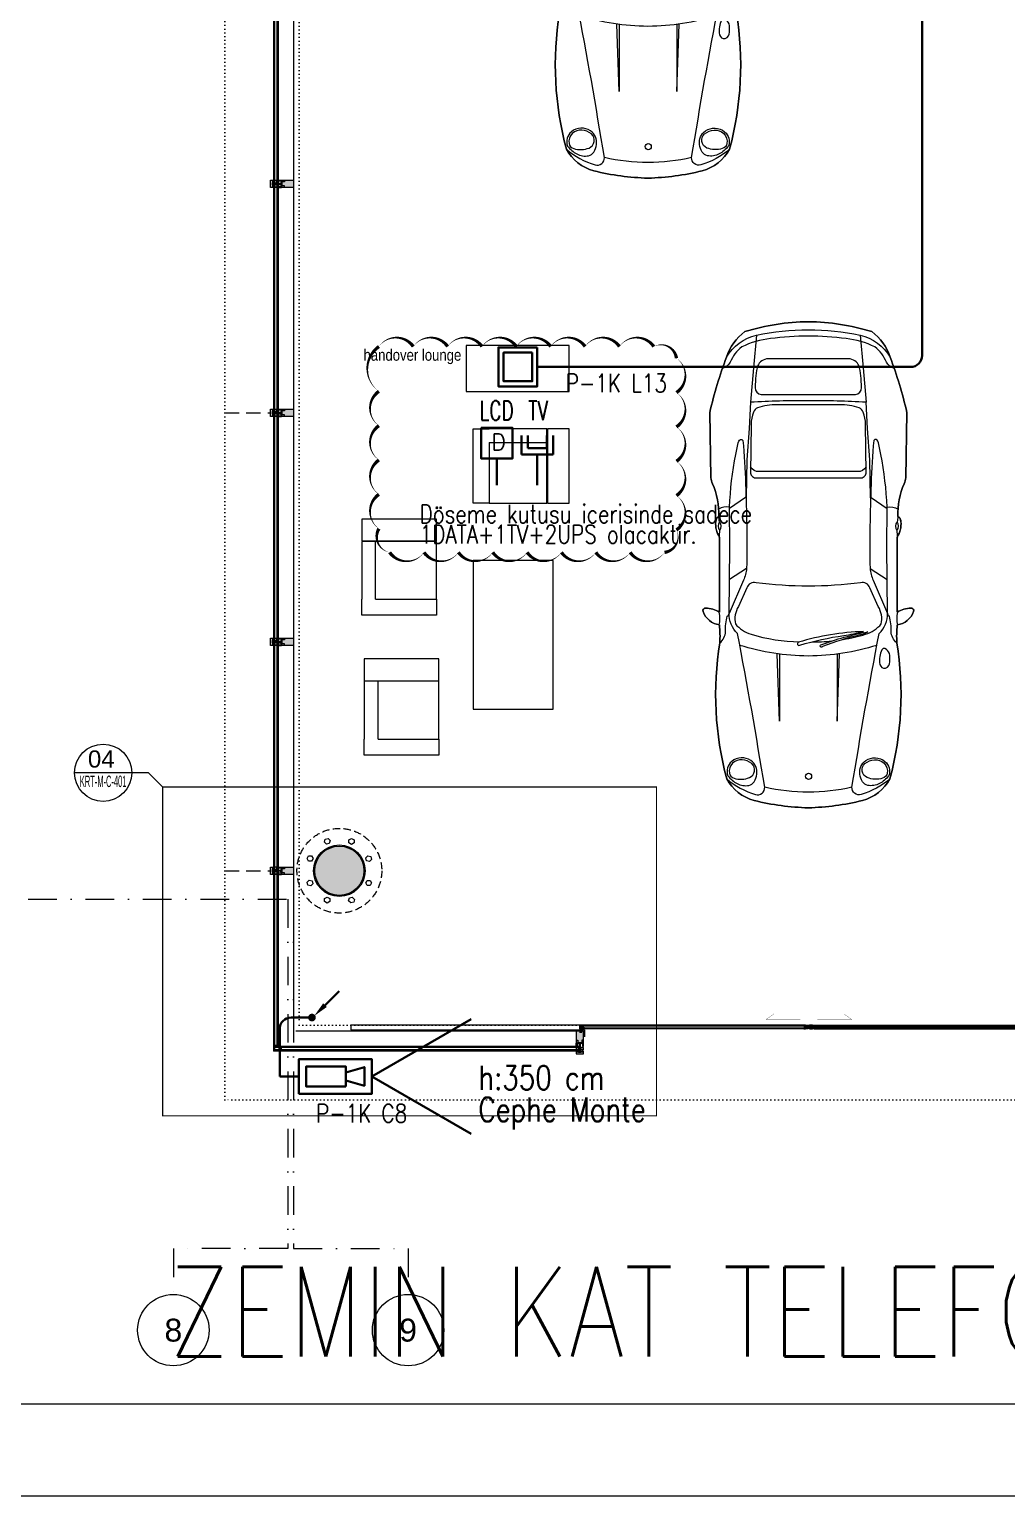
# Model space of a CAD drawing. Extents: x -9059 to 11889, y -1514 to 6575.
# Drawn here: x 1533 to 2387, y 0 to 1281 of the extents above; entities that cross this region are included whole.
import ezdxf
from ezdxf.enums import TextEntityAlignment as Align

# ---------------------------------------------------------------- set-up
doc = ezdxf.new("R2010")
doc.units = 0
doc.header["$LTSCALE"] = 25
doc.header["$MEASUREMENT"] = 0
for name, pattern in [('DASHDOT', [1, 0.5, -0.25, 0, -0.25]), ('DOT2', [0.125, 0, -0.125]), ('HIDDEN', [0.375, 0.25, -0.125]), ('HIDDEN2', [4.7625, 3.175, -1.5875])]:
    doc.linetypes.add(name, pattern=pattern)
doc.layers.get('0').update_dxf_attribs({"color": 9, "lineweight": 9})
for name, color, linetype, lineweight in [('01', 9, 'Continuous', 9), ('03S', 255, 'Continuous', 9), ('04', 9, 'Continuous', 9), ('05', 9, 'Continuous', 9), ('06C', 9, 'Continuous', 9), ('06D', 9, 'Continuous', 9), ('10', 9, 'Continuous', 9), ('11', 9, 'Continuous', 9), ('15', 9, 'Continuous', 9), ('20', 9, 'DOT2', 9), ('21', 9, 'Continuous', 9), ('24', 9, 'DASHDOT', 9), ('40A', 9, 'Continuous', 9), ('DATA TAVAN', 160, 'Continuous', 30), ('DATA YER', 30, 'Continuous', 30), ('E-DAHİLİ KAMERA', 7, 'Continuous', 30), ('E-DATA LCD EKRAN', 7, 'Continuous', 30), ('E-DATA PRİZİ (RJ45)', 7, 'Continuous', 30), ('E-HARİCİ KAMERA', 7, 'Continuous', 30), ('E-YAZI', 7, 'Continuous', 30), ('E-YUKARIDAN GELEN HAT', 7, 'Continuous', 30)]:
    doc.layers.add(name, color=color, linetype=linetype, lineweight=lineweight)
doc.styles.add('$1$Arial', font='arial.ttf', dxfattribs={"height": 2.5})
doc.styles.add('Arial', font='arial.ttf', dxfattribs={"height": 2.5})
doc.styles.add('E-YAZI', font='txttw.shx')
doc.styles.add('MuuM_TEXT-STANDART', font='ARIALN.TTF')

# ---------------------------------------------------------------- blocks, each defined once
blk = doc.blocks.new('p-prs-kolon-02')
h = blk.add_hatch(color=255)
h.dxf.hatch_style = 1
edge = h.paths.add_edge_path()
edge.add_arc((0, 0), 22.5, 0, 360)
for radius in [22.5, 21.5]:
    blk.add_circle((0, 0), radius)
at = {"layer": '20', "linetype": 'HIDDEN'}
for points in [[(-12.5, 27.5), (-9.9, 28.1), (-8.1, 26.3), (-8.8, 23.8), (-11.3, 23.1), (-13.1, 25), (-12.5, 27.5)], [(10.6, 28.2), (12.9, 26.9), (12.9, 24.3), (10.6, 23), (8.4, 24.3), (8.4, 26.9), (10.6, 28.2)], [(-28.2, 10.6), (-26.9, 12.9), (-24.3, 12.9), (-23, 10.6), (-24.3, 8.4), (-26.9, 8.4), (-28.2, 10.6)], [(27.5, 12.5), (28.1, 9.9), (26.3, 8.1), (23.8, 8.8), (23.1, 11.3), (25, 13.1), (27.5, 12.5)], [(-27.5, -12.5), (-28.1, -9.9), (-26.3, -8.1), (-23.8, -8.8), (-23.1, -11.3), (-25, -13.1), (-27.5, -12.5)], [(28.2, -10.6), (26.9, -12.9), (24.3, -12.9), (23, -10.6), (24.3, -8.4), (26.9, -8.4), (28.2, -10.6)], [(-10.6, -28.2), (-12.9, -26.9), (-12.9, -24.3), (-10.6, -23), (-8.4, -24.3), (-8.4, -26.9), (-10.6, -28.2)], [(12.5, -27.5), (9.9, -28.1), (8.1, -26.3), (8.8, -23.8), (11.3, -23.1), (13.1, -25), (12.5, -27.5)]]:
    blk.add_lwpolyline(points, dxfattribs=at)
blk.add_circle((0, 0), 37, dxfattribs=at)
blk = doc.blocks.new('p-dog-profil_kapali')
at = {"layer": '03S'}
h = blk.add_hatch(color=256, dxfattribs=at)
h.dxf.hatch_style = 1
h.paths.add_polyline_path([(-3.2, 0), (3.2, 0), (3.2, -13.5), (2.2, -13.5), (2.2, -10.5), (1.5, -10.5), (0.5, -11.5), (0.5, -13.5), (1, -13.5), (1, -14.5), (3, -14.5), (3, -16.5), (1, -16.5), (1, -18.5), (1.8, -18.5), (1.8, -17.5), (3.2, -17.5), (3.2, -20), (-3.2, -20), (-3.2, -17.5), (-1.8, -17.5), (-1.8, -18.5), (-1, -18.5), (-1, -16.5), (-3, -16.5), (-3, -14.5), (-1, -14.5), (-1, -13.5), (-0.5, -13.5), (-0.5, -11.5), (-1.5, -10.5), (-2.3, -10.5), (-2.3, -13.5), (-3.2, -13.5)])
for p in [(3, -15.2), (3, -15.8)]:
    blk.add_point(p)
at = {"layer": '10'}
for points in [[(3.2, -10.5), (-3.2, -10.5), (-3.2, 0), (3.2, 0)], [(3.2, -20), (-3.2, -20), (-3.2, -18.5), (3.2, -18.5)], [(-1, -13.5), (1, -13.5), (1, -18.5), (-1, -18.5)]]:
    blk.add_lwpolyline(points, close=True, dxfattribs=at)
for points in [[(-3.3, -10.5), (-2.3, -10.5), (-2.3, -13.5), (-3.2, -13.5)], [(-3.2, -8), (-3.2, -8), (-1.8, -8), (-1.8, -10.5)], [(-3.2, -10.5), (-3.2, -10.5), (3.2, -10.5)], [(-3.2, -13.5), (-3.2, -10.5)], [(1.8, -10), (-1.8, -10)], [(-0.5, -17.5), (-0.5, -17.5), (-0.5, -11.5), (-1.5, -10.5), (-1.5, -10.5)], [(1.5, -10.5), (1.5, -10.5), (0.5, -11.5), (0.5, -17.5)], [(3.2, -8), (3.2, -8), (1.8, -8), (1.8, -10.5)], [(3.2, -10.5), (2.2, -10.5), (2.2, -13.5), (3.2, -13.5), (3.2, -10.5)], [(-3.2, -18.5), (-3.2, -17.5), (-1.8, -17.5), (-1.8, -18.5)], [(-1, -14.5), (-1, -14.5), (-3, -14.5), (-3, -16.5), (-1, -16.5)], [(1, -18.5), (1, -17.5), (-1, -17.5), (-1, -18.5)], [(1, -14.5), (1, -14.5), (3, -14.5), (3, -16.5), (1, -16.5)], [(1.8, -18.5), (1.8, -17.5), (3.2, -17.5), (3.2, -18.5)]]:
    blk.add_lwpolyline(points, dxfattribs=at)
blk = doc.blocks.new('p-cph_cam_dyn1806')
at = {"layer": '06C'}
blk.add_lwpolyline([(-119.75, 0), (1777, 0)], dxfattribs=at)
at = {"layer": '15'}
for points in [[(-122, -14), (1791.5, -14)], [(-122, -17), (1794, -17)], [(-120, -14.5), (1791.5, -14.5)], [(-120, -16.5), (1793.5, -16.5)], [(-119.75, -13.5), (1791.5, -13.5)], [(-119.75, -17.5), (1794.5, -17.5)]]:
    blk.add_lwpolyline(points, dxfattribs=at)
at = {"layer": '20', "linetype": 'HIDDEN', "ltscale": 2}
for points in [[(1237, -60), (1237, -20)], [(1637, -60), (1637, -20)]]:
    blk.add_lwpolyline(points, dxfattribs=at)
for p in [(1037, 0), (1237, 0), (1437, 0), (1637, 0)]:
    blk.add_blockref('p-dog-profil_kapali', p)
blk = doc.blocks.new('p-cph_cam_dyn1804')
at = {"layer": '06C'}
blk.add_lwpolyline([(11.7, 0), (256.5, 0)], dxfattribs=at)
at = {"layer": '15'}
for points in [[(9.5, -13.5), (271.9, -13.5)], [(9.5, -14), (271, -14)], [(9.5, -14.5), (271, -14.5)], [(9.5, -16.5), (274.9, -16.5)], [(9.5, -17), (275.4, -17)], [(9.5, -17.5), (275.9, -17.5)]]:
    blk.add_lwpolyline(points, dxfattribs=at)
blk.add_blockref('p-dog-profil_kapali', (8.5, 0))
blk = doc.blocks.new('p-cephe-kose-birlesim')
at = {"layer": '10'}
for points in [[(1, 3), (1, 5), (3, 5), (3, 3)], [(1, 4.3), (1.7, 4.3), (1.7, 3)], [(5, 1), (5, 3), (1, 3), (1, 1), (5, 1)], [(2.3, 3), (2.3, 4.3), (3, 4.3)], [(4, 3), (4, 4), (5, 4), (5, 3)], [(5, 1), (7, 1), (7, 3), (5, 3)], [(6.2, 3), (6.2, 2.3), (5, 2.3)], [(6.2, 1), (6.2, 1.7), (5, 1.7)]]:
    blk.add_lwpolyline(points, dxfattribs=at)
blk = doc.blocks.new('*U982')
blk.add_blockref('p-cephe-kose-birlesim', (-1, -5))
blk = doc.blocks.new('*U967')
at = {"layer": '03S'}
h = blk.add_hatch(color=256, dxfattribs=at)
h.dxf.hatch_style = 1
h.paths.add_polyline_path([(-200, 5.1), (-197.5, 5.1), (-197.5, 2.1), (-200, 2.1)])
h = blk.add_hatch(color=256, dxfattribs=at)
h.dxf.hatch_style = 1
h.paths.add_polyline_path([(-199.5, 2.1), (-200, 2.1), (-200, 1.6), (-199.5, 1.6)])
h = blk.add_hatch(color=256, dxfattribs=at)
h.dxf.hatch_style = 1
h.paths.add_polyline_path([(-197.5, 1.6), (-200, 1.6), (-200, 1.1), (-197.5, 1.1)])
h = blk.add_hatch(color=256, dxfattribs=at)
h.dxf.hatch_style = 1
h.paths.add_polyline_path([(-197.2, 1), (-198.3, 1), (-198.3, 0.6), (-197.2, 0.6)])
h = blk.add_hatch(color=256, dxfattribs=at)
h.dxf.hatch_style = 1
h.paths.add_polyline_path([(-197.5, 4.4), (-196, 4.4), (-196, 5.1), (-197.5, 5.1)])
h = blk.add_hatch(color=256, dxfattribs=at)
h.dxf.hatch_style = 1
h.paths.add_polyline_path([(-197.5, 2.1), (-196, 2.1), (-196, 2.8), (-197.5, 2.8)])
h = blk.add_hatch(color=256, dxfattribs=at)
h.dxf.hatch_style = 1
h.paths.add_polyline_path([(-4.5, 5.1), (-4.5, 4.4), (-3, 4.4), (-3, 5.1)])
h = blk.add_hatch(color=256, dxfattribs=at)
h.dxf.hatch_style = 1
h.paths.add_polyline_path([(-3, 2.8), (-4.5, 2.8), (-4.5, 2.1), (-3, 2.1)])
h = blk.add_hatch(color=256, dxfattribs=at)
h.dxf.hatch_style = 1
h.paths.add_polyline_path([(-0.5, 5.1), (-3, 5.1), (-3, 4.4), (-3, 2.1), (-0.5, 2.1)])
h = blk.add_hatch(color=256, dxfattribs=at)
h.dxf.hatch_style = 1
h.paths.add_polyline_path([(0.5, 5.1), (3, 5.1), (3, 4.4), (3, 2.1), (0.5, 2.1)])
h = blk.add_hatch(color=256, dxfattribs=at)
h.dxf.hatch_style = 1
h.paths.add_polyline_path([(3, 5.1), (3, 4.4), (4.5, 4.4), (4.5, 5.1)])
h = blk.add_hatch(color=256, dxfattribs=at)
h.dxf.hatch_style = 1
h.paths.add_polyline_path([(3, 2.1), (4.5, 2.1), (4.5, 2.8), (3, 2.8)])
h = blk.add_hatch(color=256, dxfattribs=at)
h.dxf.hatch_style = 1
h.paths.add_polyline_path([(197.5, 4.4), (196, 4.4), (196, 5.1), (197.5, 5.1)])
h = blk.add_hatch(color=256, dxfattribs=at)
h.dxf.hatch_style = 1
h.paths.add_polyline_path([(197.5, 2.1), (196, 2.1), (196, 2.8), (197.5, 2.8)])
h = blk.add_hatch(color=256, dxfattribs=at)
h.dxf.hatch_style = 1
h.paths.add_polyline_path([(197.2, 1), (198.3, 1), (198.3, 0.6), (197.2, 0.6)])
h = blk.add_hatch(color=256, dxfattribs=at)
h.dxf.hatch_style = 1
h.paths.add_polyline_path([(200, 5.1), (197.5, 5.1), (197.5, 2.1), (200, 2.1)])
h = blk.add_hatch(color=256, dxfattribs=at)
h.dxf.hatch_style = 1
h.paths.add_polyline_path([(200, 1.1), (200, 1.6), (197.5, 1.6), (197.5, 1.1)])
h = blk.add_hatch(color=256, dxfattribs=at)
h.dxf.hatch_style = 1
h.paths.add_polyline_path([(199.5, 2.1), (199.5, 1.6), (200, 1.6), (200, 2.1)])
for points in [[(-199.5, 2.1), (-199.5, 1.6)], [(199.5, 2.1), (199.5, 1.6)]]:
    blk.add_lwpolyline(points)
at = {"layer": '06D'}
for p, q in [((-4.5, 5.1), (-196, 5.1)), ((-4.5, 2.1), (-196, 2.1)), ((4.5, 5.1), (196, 5.1)), ((4.5, 2.1), (196, 2.1))]:
    blk.add_line(p, q, dxfattribs=at)
at = {"layer": '06D', "const_width": 0.2}
for points in [[(-7.5, 10.1), (-37.5, 10.1), (-30.5, 15.1)], [(7.5, 10.1), (37.5, 10.1), (30.5, 15.1)]]:
    blk.add_lwpolyline(points, dxfattribs=at)
at = {"layer": '10'}
for points in [[(-200.3, -0.8), (-198.3, -0.8), (-198.3, 1)], [(-196, 5.1), (-200, 5.1), (-200, 1.1), (-197.5, 1.1), (-197.5, 1.6), (-200, 1.6)], [(-199.4, 1), (-196, 1), (-196, -5)], [(-198.3, 0.6), (-197.2, 0.6), (-197.2, 1)], [(-197.5, 2.1), (-196, 2.1), (-196, 2.8), (-197.5, 2.8), (-197.5, 2.1)], [(-3, 5.1), (-4.5, 5.1), (-4.5, 4.4), (-3, 4.4), (-3, 5.1)], [(-3, 2.8), (-4.5, 2.8), (-4.5, 2.1), (-3, 2.1), (-3, 2.8)], [(3, 5.1), (4.5, 5.1), (4.5, 4.4), (3, 4.4), (3, 5.1)], [(3, 2.8), (4.5, 2.8), (4.5, 2.1), (3, 2.1), (3, 2.8)], [(198.9, 1), (195.5, 1), (195.5, -5)], [(196, 5.1), (200, 5.1), (200, 1.1), (197.5, 1.1), (197.5, 1.6), (200, 1.6)], [(197.5, 2.1), (196, 2.1), (196, 2.8), (197.5, 2.8), (197.5, 2.1)], [(198.3, 0.6), (197.2, 0.6), (197.2, 1)], [(200.3, -0.8), (198.3, -0.8), (198.3, 1)]]:
    blk.add_lwpolyline(points, dxfattribs=at)
for points in [[(-200, 5.1), (-197.5, 5.1), (-197.5, 2.1), (-200, 2.1)], [(-0.5, 2.1), (-3, 2.1), (-3, 5.1), (-0.5, 5.1)], [(0.5, 2.1), (3, 2.1), (3, 5.1), (0.5, 5.1)], [(200, 5.1), (197.5, 5.1), (197.5, 2.1), (200, 2.1)]]:
    blk.add_lwpolyline(points, close=True, dxfattribs=at)
at = {"layer": '11'}
for points in [[(-3.4, 3), (-3.4, 4.2), (-197, 4.2), (-197, 3), (-3.4, 3)], [(3.4, 3), (3.4, 4.2), (197, 4.2), (197, 3), (3.4, 3)]]:
    blk.add_lwpolyline(points, dxfattribs=at)
at = {"layer": '20', "linetype": 'HIDDEN', "ltscale": 50}
for points in [[(-200, 5.1), (-400, 5.1), (-400, 1.1), (-200, 1.1)], [(200, 5.1), (400, 5.1), (400, 1.1), (200, 1.1)]]:
    blk.add_lwpolyline(points, dxfattribs=at)
blk = doc.blocks.new('0_detailbox1')
blk.add_lwpolyline([(10.41, -2.5), (7.91, 0), (-5, 0)])
blk.add_circle((0, 0), 5)
at = {"style": 'Arial'}
blk.add_attdef('DETAYADI', text='', height=3, dxfattribs=at).set_placement((0, 0), align=Align.BOTTOM_CENTER)
blk.add_attdef('PAFTAADI', text='', height=2, dxfattribs=at).set_placement((0, -0.5), align=Align.TOP_CENTER)
blk = doc.blocks.new('*U717')
blk.add_lwpolyline([(20, 20), (-110, 20), (-110, -50), (20, -50), (20, 20)])
blk = doc.blocks.new('p-koltuk-lounge')
at = {"layer": '05'}
for points in [[(-30.5, -13.3), (-30.5, -66.3), (-44.5, -66.3), (-44.5, -1.3), (-30.5, -1.3)], [(-30.5, -13.3), (-30.5, -66.3), (20, -66.3), (20, -1.3), (-30.5, -1.3)], [(-30.5, -13.3), (20, -13.3), (20, -1.3), (-30.5, -1.3)]]:
    blk.add_lwpolyline(points, dxfattribs=at)
blk.add_lwpolyline([(20.5, -66.3), (39.5, -66.3), (39.5, -1.3), (20.5, -1.3)], close=True, dxfattribs=at)
blk = doc.blocks.new('*U718')
blk.add_lwpolyline([(55, 15), (-35, 15), (-35, -25), (55, -25), (55, 15)])
blk = doc.blocks.new('p-waitinglounge')
at = {"layer": '05'}
for name, p, rotation in [('*U718', (-170.3, 352.7), 180), ('p-koltuk-lounge', (-317.7, 186.6), 90), ('*U717', (-199.3, 170), 90), ('p-koltuk-lounge', (-315.6, 64.5), 90)]:
    blk.add_blockref(name, p, dxfattribs=dict(at, rotation=rotation))
blk.add_blockref('p-koltuk-lounge', (-174.8, 306.3), dxfattribs=at)
blk = doc.blocks.new('prs-plan')
for points in [[(325, 0, 0.073985), (239, 554, 0.153936), (16, 714, 0.035069), (-466, 860), (-1037, 850, 0.080758), (-1089, 837, -0.111291), (-1375, 782, 0.222022), (-1420, 809, 0.155977), (-1555, 777), (-2211, 777, 0.115278), (-2175, 896, 0.541385), (-2206, 919, 0.273922), (-2323, 777, -0.044974), (-2479, 773, 0.105774), (-3667, 713, 0.212201), (-3856, 472, 0.055723), (-3920, 0, 0.055723), (-3856, -472, 0.212201), (-3667, -713, 0.105774), (-2479, -773, -0.044974), (-2323, -777, 0.273922), (-2206, -919, 0.541385), (-2175, -896, 0.115278), (-2211, -777), (-1555, -777, 0.155977), (-1420, -809, 0.222022), (-1375, -782, -0.111291), (-1089, -837, 0.080758), (-1037, -850), (-466, -860, 0.035069), (16, -714, 0.153936), (239, -554, 0.073985)], [(16, -714, -0.035069), (-466, -860), (-1037, -850, -0.080758), (-1089, -837, 0.111291), (-1375, -782, -0.231444), (-1423, -809, -0.153464), (-1555, -777), (-2211, -777, -0.115278), (-2175, -896, -0.541385), (-2206, -919, -0.273922), (-2323, -777, 0.044974), (-2479, -773, -0.105774), (-3667, -713, -0.212201), (-3856, -472, -0.055723), (-3920, 0, -0.055723), (-3856, 472, -0.212201), (-3667, 713, -0.105774), (-2479, 773, 0.044974), (-2323, 777, -0.273922), (-2206, 919, -0.541385), (-2175, 896, -0.115278), (-2211, 777), (-1555, 777, -0.153464), (-1423, 809, -0.231444), (-1375, 782, 0.111291), (-1089, 837, -0.080758), (-1037, 850), (-466, 860, -0.035069), (16, 714, -0.153936), (239, 554, -0.073985), (325, 0, -0.073985), (239, -554, -0.153936)], [(-3507, 501, 0.318262), (-3515, 669, 0.336631), (-3640, 702, 0.107863), (-3709, 621, 0.176217), (-3724, 519, 0.204198), (-3692, 473, 0.234058), (-3559, 459, 0.162353)], [(-3534, 494, 0.163341), (-3500, 577, 0.213722), (-3531, 661, 0.243766), (-3617, 689, 0.291481), (-3662, 649, 0.158425), (-3657, 514, 0.556548)], [(-1039, 0), (-1039, -452, 0.388823), (-996, -505), (-571, -500, 0.078172), (-465, -479, 0.196108), (-427, -443, 0.096829), (-399, -274), (-399, 0), (-399, 274, 0.096829), (-427, 443, 0.196108), (-465, 479, 0.078172), (-571, 500), (-996, 505, 0.388823), (-1039, 452)], [(-310, 0), (-310, -411, 0.407574), (-250, -463), (-171, -461, 0.03281), (-76, -447, 0.311096), (0, -366), (0, 0), (0, 366, 0.311096), (-76, 447, 0.03281), (-171, 461), (-250, 463, 0.407574), (-310, 411)], [(-2381, -481, 0.066931), (-2474, 85, 1.115799), (-2500, 74, -0.036962), (-2415, -309, 0.02456)], [(-2496, -110, -0.043566), (-2383, -521, -0.084927), (-2410, -455, 0.037508), (-2512, -123, -1.353737)], [(-3507, -501, -0.318262), (-3515, -669, -0.336631), (-3640, -702, -0.107863), (-3709, -621, -0.176217), (-3724, -519, -0.204198), (-3692, -473, -0.234058), (-3559, -459, -0.162353)], [(-3534, -494, -0.163341), (-3500, -577, -0.213722), (-3531, -661, -0.243766), (-3617, -689, -0.291481), (-3662, -649, -0.158425), (-3657, -514, -0.556548)], [(-2530, -669, 0.383263), (-2540, -641, 0.054412), (-2600, -623, 0.109062), (-2669, -625, 0.400423), (-2701, -674, 0.320332), (-2644, -712, 0.05979), (-2571, -708, 0.197788)]]:
    blk.add_lwpolyline(points, format="xyb", close=True)
for points in [[(-2479, 773, 0.242846), (-2380, 724, -0.066443), (-2247, 708, 0.284222), (-2222, 692, 0.284222)], [(-1295, 688, 0.192613), (-1311, 783, 0.192613)], [(-3667, 713, 0.101535), (-3804, 461, 0.52292), (-3741, 381, 0.007101), (-2397, 618, -0.204495), (-2222, 692), (-1644, 685), (-1295, 688, -0.038718), (-833, 633, -0.010841), (-718, 608, -0.648), (-711, 571, -0.015753), (-1092, 548, -0.014486), (-1829, 539, -0.071916), (-1933, 566), (-2222, 692)], [(-2449, -305, 0.031083), (-2404, -500, 0.14503), (-2314, -637, 0.190771), (-2163, -611), (-2000, -537, 0.400838), (-1954, -456, -0.031829), (-1985, 0, -0.031829), (-1954, 456, 0.400838), (-2000, 537), (-2163, 611, 0.190771), (-2314, 637, 0.14503), (-2404, 500, 0.06672), (-2471, 77)], [(-84, -751, -0.178742), (-28, -682, 0.128631), (105, -582, 0.089194), (178, -330, 0.036776), (200, 0, 0.036776), (178, 330, 0.089194), (105, 582, 0.128631), (-28, 682, -0.178742), (-84, 751)], [(16, 714, -0.211518), (208, 453, -0.047818), (256, 0, -0.047818), (208, -453, -0.211518), (16, -714, -0.211518)], [(-2502, -598, -0.070312), (-2595, 0, -0.070312), (-2502, 598)], [(-1214, -544), (-880, -536), (-607, -518), (-378, -504, 0.016855), (-365, 0, 0.016855), (-378, 504), (-607, 518), (-880, 536), (-1214, 544)], [(-943, -504, -0.278411), (-984, -432), (-984, 0), (-984, 432, -0.278411), (-943, 504)], [(-3741, -381, -0.051873), (-3784, 0, -0.051873), (-3741, 381)], [(-2472, -27, 0.027717), (-2463, -205, 0.14503)], [(-3667, -713, -0.101535), (-3804, -461, -0.52292), (-3741, -381, -0.007101), (-2397, -618, 0.204495), (-2222, -692), (-1644, -685), (-1295, -688, 0.038718), (-833, -633, 0.010841), (-718, -608, 0.648), (-711, -571, 0.015753), (-1092, -548, 0.014486), (-1829, -539, 0.071916), (-1933, -566), (-2222, -692)], [(-2479, -773, -0.242846), (-2380, -724, 0.066443), (-2247, -708, -0.284222), (-2222, -692, -0.284222)], [(-1295, -688, -0.192613), (-1311, -783, -0.192613)]]:
    blk.add_lwpolyline(points, format="xyb")
for points in [[(-1829, 539), (-1926, 688)], [(-1210, 548), (-1305, 688)], [(208, 453), (-77, 479), (-378, 504)], [(-2577, 253), (-3163, 253), (-2574, 273)], [(-2577, -253), (-3163, -253), (-2574, -273)], [(208, -453), (-77, -479), (-378, -504)], [(-1829, -539), (-1926, -688)], [(-1210, -548), (-1305, -688)]]:
    blk.add_lwpolyline(points)
blk.add_circle((-3645, -2), 26.6)
for centre, radius, start, end in [((-2267, 1072), 300, 259.298, 280.702), ((-1480, 1337), 564, 262.3343, 268.0614), ((-1459, 726), 61.9, 53.34, 130.5245), ((-1462, 820), 60, 231.9068, 311.9577), ((-1480, 1337), 564, 275.8996, 280.6987), ((-1462, -820), 60, 48.0423, 128.0932), ((-2267, -1072), 300, 79.298, 100.702), ((-1480, -1337), 564, 91.9386, 97.6657), ((-1459, -726), 61.9, 229.4755, 306.66), ((-1480, -1337), 564, 79.3013, 84.1004)]:
    blk.add_arc(centre, radius, start, end)
blk = doc.blocks.new('$0$0_aks')
at = {"linetype": 'Continuous'}
blk.add_circle((0, 0), 3.12, dxfattribs=at)
at = {"style": '$1$Arial'}
blk.add_attdef('AKS', text='', height=2.5, dxfattribs=at).set_placement((0, 0), align=Align.MIDDLE_CENTER)
blk = doc.blocks.new('AKS')
at = {"layer": '24', "ltscale": 2}
for points in [[(1062.5, 505.9), (1745.1, 505.9)], [(1740.1, 505.9), (1740.1, 200.8)], [(1745.1, 505.9), (1745.1, 200.8)], [(1740.1, 200.8), (1640.1, 200.8), (1640.1, 160.8)], [(1745.1, 200.8), (1845.1, 200.8), (1845.1, 160.8)]]:
    blk.add_lwpolyline(points, dxfattribs=at)
at = {"layer": '24'}
ref = blk.add_blockref('$0$0_aks', (1640.1, 129.6), dxfattribs=dict(at, xscale=10, yscale=10, zscale=10))
ref.add_attrib('AKS', '8', dxfattribs={"layer": '0', "height": 20, "style": '$1$Arial'}).set_placement((1640.1, 129.6), align=Align.MIDDLE_CENTER)
ref = blk.add_blockref('$0$0_aks', (1845.1, 129.6), dxfattribs=dict(at, xscale=10, yscale=10, zscale=10))
ref.add_attrib('AKS', '9', dxfattribs={"layer": '0', "height": 20, "style": '$1$Arial'}).set_placement((1845.1, 129.6), align=Align.MIDDLE_CENTER)
blk = doc.blocks.new('100_HARİCİ KAMERA')
at = {"layer": 'E-DAHİLİ KAMERA', "color": 4}
for q in [(18.8, 6.26), (18.8, -6.26)]:
    blk.add_line((7.95, 0), q, dxfattribs=at)
at = {"layer": 'E-HARİCİ KAMERA', "color": 4}
for points in [[(0, -1.9), (7.95, -1.9), (7.95, 1.9), (0, 1.9)], [(5.11, -1.1), (5.11, 1.1), (0.8, 1.1), (0.8, -1.1)]]:
    blk.add_lwpolyline(points, close=True, dxfattribs=at)
blk.add_lwpolyline([(5.11, 0.44), (7.15, 1.02), (7.15, -1.02), (5.11, -0.44)], dxfattribs=at)
blk = doc.blocks.new('E-DÖŞEME BUAT')
at = {"layer": 'E-YAZI', "color": 5}
for points in [[(-34, 34), (0, 34), (0, 0), (-34, 0)], [(-29.5, 29.5), (-4.5, 29.5), (-4.5, 4.5), (-29.5, 4.5)]]:
    blk.add_lwpolyline(points, close=True, dxfattribs=at)
blk = doc.blocks.new('E-LCD+TV')
at = {"layer": 'E-DATA PRİZİ (RJ45)', "color": 1}
for p, q in [((38.5, 77.5), (38.5, 48)), ((48.3, 77.5), (48.3, 57.8)), ((77.8, 77.5), (77.8, 57.8)), ((87.6, 77.5), (87.6, 48)), ((38.5, 48), (87.6, 48)), ((48.3, 57.8), (77.8, 57.8)), ((63, 48), (63, 0)), ((0, 0), (0, 42))]:
    blk.add_line(p, q, dxfattribs=at)
blk.add_lwpolyline([(-24.6, 89.6), (24.6, 89.6), (24.6, 42), (-24.6, 42)], close=True, dxfattribs=at)
at = {"layer": 'E-DATA PRİZİ (RJ45)', "color": 1, "style": 'E-YAZI'}
blk.add_text('D', height=25.6, dxfattribs=at).set_placement((-8.8, 54.6))
at = {"layer": 'E-YAZI', "color": 1, "style": 'E-YAZI', "width": 0.7}
for s, p in [('LCD', (-27, 101.6)), ('TV', (49, 101.6))]:
    blk.add_text(s, height=30, dxfattribs=at).set_placement(p)

msp = doc.modelspace()

# ---------------------------------------------------------------- linework, layer by layer
at = {"layer": '20'}
for points in [[(2684.06, 615.13), (2684.06, 345.87), (1704.06, 345.87), (1704.06, 2309.12), (1744.06, 2309.12)], [(1769.06, 2302.62), (1769.06, 410.87), (2619.06, 410.87), (2619.06, 613.93), (2654.06, 613.93)]]:
    msp.add_lwpolyline(points, dxfattribs=at)
at = {"layer": '21', "linetype": 'HIDDEN2', "ltscale": 0.1, "const_width": 1}
msp.add_lwpolyline([(1649.83, 618.98), (2080.99, 618.98), (2080.99, 331.85), (1649.83, 331.85)], close=True, dxfattribs=at)
at = {"layer": '40A'}
for points in [[(5944, 4205), (-1, 4205), (-1, 0), (5944, 0)], [(5404.06, 80), (79, 80), (79, 4125), (5404.06, 4125)]]:
    msp.add_lwpolyline(points, close=True, dxfattribs=at)
at = {"layer": 'DATA TAVAN'}
for p, q in [((1780.15, 417.62), (1761.94, 417.62)), ((1751.94, 407.62), (1751.94, 366.18)), ((1751.94, 366.18), (1754.31, 366.18)), ((1768.77, 366.18), (1753.37, 366.18))]:
    msp.add_line(p, q, dxfattribs=at)
msp.add_arc((1761.94, 407.62), 10, 90, 180, dxfattribs=at)
at = {"layer": 'DATA YER'}
for p, q in [((2312.88, 1726.92), (2312.88, 995.96)), ((1976.92, 985.96), (2302.88, 985.96))]:
    msp.add_line(p, q, dxfattribs=at)
msp.add_arc((2302.88, 995.96), 10, 270, 0, dxfattribs=at)
at = {"layer": 'E-YAZI', "color": 3}
msp.add_lwpolyline([(1838.62, 1003.75, 0, 3, -0.5205671), (1868.62, 1003.75, 0, 3, -0.5205671), (1898.62, 1003.75, 0, 3, -0.5205671), (1928.62, 1003.75, 0, 3, -0.5205671), (1958.62, 1003.75, 0, 3, -0.5205671), (1988.62, 1003.75, 0, 3, -0.5205671), (2018.62, 1003.75, 0, 3, -0.5205671), (2048.62, 1003.75, 0, 3, -0.5205671), (2078.62, 1003.75, 0, 3, -0.5205671), (2098.41, 993.54, 0, 3, -0.5205671), (2098.41, 963.54, 0, 3, -0.5205671), (2098.41, 933.54, 0, 3, -0.5205671), (2098.41, 903.54, 0, 3, -0.5205671), (2098.41, 873.54, 0, 3, -0.5205671), (2098.41, 843.54, 0, 3, -0.5205671), (2087.96, 823.98, 0, 3, -0.5205671), (2057.96, 823.98, 0, 3, -0.5205671), (2027.96, 823.98, 0, 3, -0.5205671), (1997.96, 823.98, 0, 3, -0.5205671), (1967.96, 823.98, 0, 3, -0.5205671), (1937.96, 823.98, 0, 3, -0.5205671), (1907.96, 823.98, 0, 3, -0.5205671), (1877.96, 823.98, 0, 3, -0.5205671), (1847.96, 823.98, 0, 3, -0.5205671), (1838.62, 844.64, 0, 3, -0.5205671), (1838.62, 874.64, 0, 3, -0.5205671), (1838.62, 904.64, 0, 3, -0.5205671), (1838.62, 934.64, 0, 3, -0.5205671), (1838.62, 964.64, 0, 3, -0.5205671)], format="xyseb", close=True, dxfattribs=at)
at = {"layer": 'E-YUKARIDAN GELEN HAT', "color": 3, "linetype": 'Continuous'}
msp.add_line((1791.66, 428.36), (1804.02, 440.71), dxfattribs=at)
at = {"layer": 'E-YUKARIDAN GELEN HAT', "color": 4, "linetype": 'Continuous', "const_width": 3.38}
msp.add_lwpolyline([(1778.46, 417.62, 1), (1781.83, 417.62, 1)], format="xyb", close=True, dxfattribs=at)
at = {"layer": 'E-YUKARIDAN GELEN HAT', "color": 3, "linetype": 'Continuous'}
msp.add_solid([(1793.12, 426.9), (1789.94, 430.08), (1781.98, 418.94)], dxfattribs=at)

# ---------------------------------------------------------------- block references
for name, p in [('AKS', (19, 15)), ('*U967', (2214.06, 405.77)), ('*U982', (1747.56, 393.37))]:
    msp.add_blockref(name, p)
at = {"rotation": 270}
msp.add_blockref('p-cph_cam_dyn1806', (1764.06, 2182.87), dxfattribs=at)
at = {"xscale": -1}
msp.add_blockref('p-cph_cam_dyn1804', (2022.51, 405.87), dxfattribs=at)
at = {"layer": '01'}
msp.add_blockref('p-prs-kolon-02', (1804.06, 545.87), dxfattribs=at)
at = {"layer": '04', "xscale": 0.1, "yscale": 0.1, "zscale": 0.1, "rotation": 90}
for p in [(2073.56, 1542.87), (2213.56, 992.87)]:
    msp.add_blockref('prs-plan', p, dxfattribs=at)
at = {"layer": '05'}
msp.add_blockref('p-waitinglounge', (2140.14, 626.87), dxfattribs=at)
at = {"layer": '21'}
ref = msp.add_blockref('0_detailbox1', (1597.78, 631.48), dxfattribs=dict(at, xscale=5, yscale=5, zscale=5))
ref.add_attrib('DETAYADI', '04', dxfattribs={"layer": '0', "height": 15, "style": 'Arial'}).set_placement((1596.18, 631.48), align=Align.BOTTOM_CENTER)
ref.add_attrib('PAFTAADI', 'KRT-M-C-401', dxfattribs={"layer": '0', "height": 10, "style": 'Arial', "width": 0.45}).set_placement((1597.8, 628.98), align=Align.TOP_CENTER)
at = {"layer": 'E-DATA LCD EKRAN', "color": 1, "xscale": 0.5599999999999999, "yscale": 0.5599999999999999, "zscale": 0.5599999999999999}
msp.add_blockref('E-LCD+TV', (1941.58, 882.56), dxfattribs=at)
at = {"layer": 'E-HARİCİ KAMERA', "xscale": 8, "yscale": 8, "zscale": 8}
msp.add_blockref('100_HARİCİ KAMERA', (1768.77, 366.18), dxfattribs=at)
at = {"layer": 'E-YAZI', "color": 1, "rotation": 270}
msp.add_blockref('E-DÖŞEME BUAT', (1942.92, 968.96), dxfattribs=at)

# ---------------------------------------------------------------- texts
at = {"layer": '21', "insert": (1825.18, 1001.37), "char_height": 10, "width": 202.1826, "attachment_point": 1, "style": 'MuuM_TEXT-STANDART'}
msp.add_mtext('\\pt13.333;handover lounge', dxfattribs=at)
at = {"layer": 'E-YAZI', "color": 6, "style": 'E-YAZI', "width": 0.8}
for s, p in [('P-1K L13', (2001.8, 963.82)), ('P-1K C8', (1783.75, 325.99))]:
    msp.add_text(s, height=16, dxfattribs=at).set_placement(p)
at = {"layer": 'E-YAZI', "color": 3, "style": 'E-YAZI', "width": 0.8}
for s, p in [('Döseme kutusu icerisinde sadece', (1874.14, 849.55)), ('1DATA+1TV+2UPS olacaktir.', (1874.14, 831.78))]:
    msp.add_text(s, height=16, dxfattribs=at).set_placement(p)
at = {"layer": 'E-YAZI', "color": 30, "style": 'E-YAZI', "width": 0.8}
for s, p in [('h:350 cm', (1925.46, 354.57)), ('Cephe Monte', (1925.46, 326.85))]:
    msp.add_text(s, height=21, dxfattribs=at).set_placement(p)
at = {"layer": 'E-YAZI', "color": 4, "style": 'E-YAZI', "width": 0.8}
msp.add_text('ZEMIN KAT TELEFON-DATA-CCTV SISTEMI TESISAT PLANI', height=78.4, dxfattribs=at).set_placement((1655.09, 121.56))

doc.saveas('drawing.dxf')
